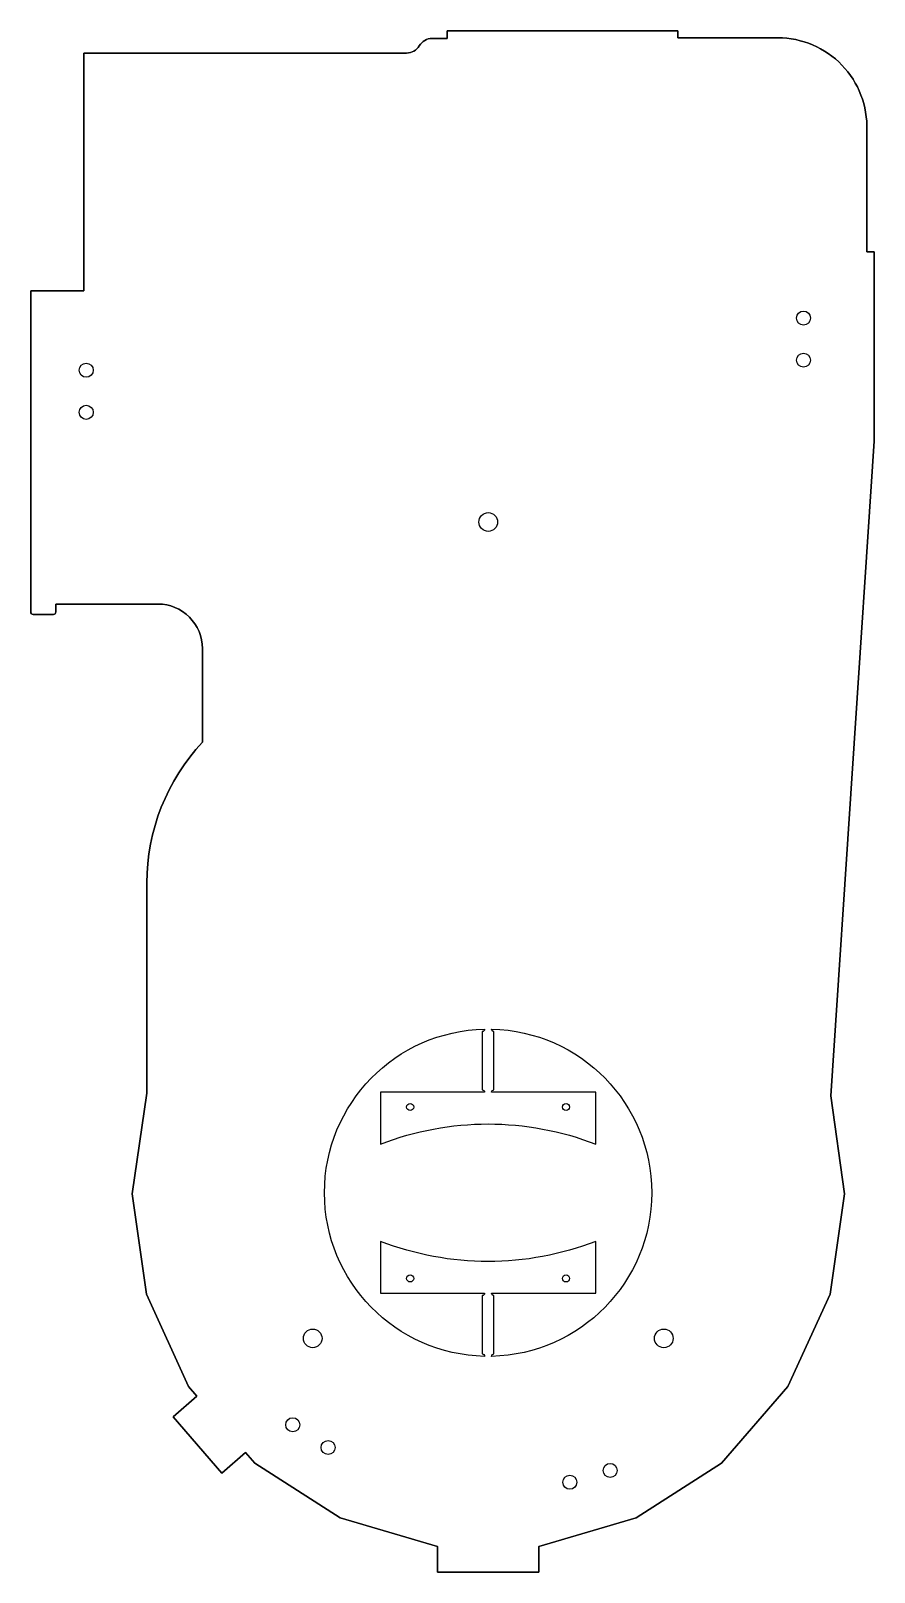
# Model space of a CAD drawing. Header units: millimetres. Extents: x -566 to -205, y -23 to 637.
import ezdxf

# ---------------------------------------------------------------- set-up
doc = ezdxf.new("R2010")
doc.units = ezdxf.units.MM
doc.layers.get('0').update_dxf_attribs({"linetype": 'CONTINUOUS'})

msp = doc.modelspace()

# ---------------------------------------------------------------- linework, layer by layer
for points in [[(-565.55, 525.44), (-542.85, 525.44), (-542.85, 627.14), (-404.77, 627.14, 0.265763), (-399.34, 630.24, -0.264134), (-393.86, 633.4), (-387.38, 633.4), (-387.38, 636.65), (-288.75, 636.65), (-288.75, 633.64), (-245.97, 633.64, -0.424893), (-207.9, 594.15, -0.012211), (-207.85, 592.14), (-207.85, 542.14), (-204.75, 542.14), (-204.75, 461.14), (-223.35, 181.14), (-217.45, 139.14), (-223.62, 96.2), (-241.64, 56.74), (-270.05, 23.96), (-306.54, 0.51), (-348.16, -11.71), (-348.16, -22.66), (-391.54, -22.66), (-391.54, -11.71), (-433.16, 0.51), (-469.65, 23.96), (-473.64, 28.56), (-483.82, 19.74), (-504.64, 43.77), (-494.46, 52.6), (-498.05, 56.74), (-516.07, 96.2), (-522.25, 139.14), (-515.88, 182.17), (-515.88, 272.19, -0.190185), (-492.15, 332.34), (-492.15, 372.44, 0.414214), (-511.15, 391.44), (-554.85, 391.44), (-554.85, 388.04, -0.414214), (-555.85, 387.04), (-564.55, 387.04, -0.414214), (-565.55, 388.04)], [(-542.85, 627.14), (-542.85, 525.44), (-565.55, 525.44), (-565.55, 388.04, 0.414214), (-564.55, 387.04), (-555.85, 387.04, 0.414214), (-554.85, 388.04), (-554.85, 391.44), (-511.15, 391.44, -0.414214), (-492.15, 372.44), (-492.15, 332.34, 0.190185), (-515.88, 272.19), (-515.88, 182.17), (-522.25, 139.14), (-516.07, 96.2), (-498.05, 56.74), (-494.46, 52.6), (-504.64, 43.77), (-483.82, 19.74), (-473.64, 28.56), (-469.65, 23.96), (-433.16, 0.51), (-391.54, -11.71), (-391.54, -22.66), (-348.16, -22.66), (-348.16, -11.71), (-306.54, 0.51), (-270.05, 23.96), (-241.64, 56.74), (-223.62, 96.2), (-217.45, 139.14), (-223.35, 181.14), (-204.75, 461.14), (-204.75, 542.14), (-207.85, 542.14), (-207.85, 592.14, 0.012211), (-207.9, 594.15, 0.424893), (-245.97, 633.64), (-288.75, 633.64), (-288.75, 636.65), (-387.38, 636.65), (-387.38, 633.4), (-393.86, 633.4, 0.264134), (-399.34, 630.24, -0.265763), (-404.77, 627.14)], [(-371.42, 69.65, -0.978788), (-371.42, 209.62, -0.422609), (-372.42, 208.59), (-372.42, 183.65, -0.414214), (-371.42, 182.65), (-415.96, 182.65), (-415.96, 160.42, -0.187631), (-323.89, 160.42), (-323.89, 182.65), (-368.42, 182.65, -0.414214), (-367.42, 183.65), (-367.42, 208.59, -0.422609), (-368.42, 209.62, -0.978793), (-368.42, 69.65, -0.422609), (-367.42, 70.68), (-367.42, 95.62, -0.414214), (-368.42, 96.62), (-323.89, 96.62), (-323.89, 118.85, -0.187631), (-415.96, 118.85), (-415.96, 96.62), (-371.42, 96.62, -0.414214), (-372.42, 95.62), (-372.42, 70.68, -0.422609)], [(-368.42, 209.62, -0.978793), (-368.42, 69.65, -0.422609), (-367.42, 70.68), (-367.42, 95.62, -0.414214), (-368.42, 96.62), (-323.89, 96.62), (-323.89, 118.85, -0.187631), (-415.96, 118.85), (-415.96, 96.62), (-371.42, 96.62, -0.414214), (-372.42, 95.62), (-372.42, 70.68, -0.422609), (-371.42, 69.65, -0.978788), (-371.42, 209.62, -0.422609), (-372.42, 208.59), (-372.42, 183.65, -0.414214), (-371.42, 182.65), (-415.96, 182.65), (-415.96, 160.42, -0.187631), (-323.89, 160.42), (-323.89, 182.65), (-368.42, 182.65, -0.414214), (-367.42, 183.65), (-367.42, 208.59, -0.422609)]]:
    msp.add_lwpolyline(points, format="xyb", close=True)
for centre, radius in [((-235, 513.78), 3), ((-235, 513.78), 3), ((-234.99, 495.78), 3), ((-234.99, 495.78), 3), ((-541.85, 491.46), 3), ((-541.85, 491.46), 3), ((-541.85, 473.46), 3), ((-541.85, 473.46), 3), ((-369.85, 426.54), 4), ((-369.85, 426.54), 4), ((-403.26, 176.3), 1.5), ((-403.26, 176.3), 1.5), ((-336.59, 176.3), 1.5), ((-336.59, 176.3), 1.5), ((-403.26, 102.97), 1.5), ((-403.26, 102.97), 1.5), ((-336.59, 102.97), 1.5), ((-336.59, 102.97), 1.5), ((-444.95, 77.34), 4), ((-444.95, 77.34), 4), ((-294.75, 77.34), 4), ((-294.75, 77.34), 4), ((-453.5, 40.38), 3), ((-453.5, 40.38), 3), ((-438.36, 30.65), 3), ((-438.36, 30.65), 3), ((-317.69, 20.86), 3), ((-317.69, 20.86), 3), ((-334.96, 15.79), 3), ((-334.96, 15.79), 3)]:
    msp.add_circle(centre, radius)

doc.saveas('drawing.dxf')
